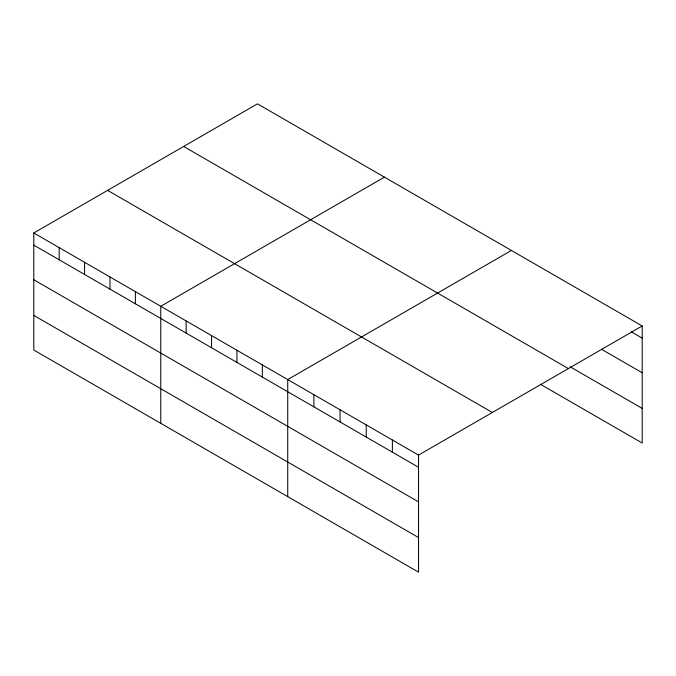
<?xml version="1.0" encoding="UTF-8"?>
<svg xmlns="http://www.w3.org/2000/svg" width="676" height="676" viewBox="0 0 676 676"><rect width="100%" height="100%" fill="white"/><g stroke="black" fill="none" stroke-linecap="round" stroke-linejoin="round"><path stroke-width="1.01" d="M33.8 232.975L418.537 455.1L418.537 572.158L33.8 350.033L33.8 232.975L257.463 103.842L642.2 325.967L642.2 443.025L540.259 384.171M384.424 177.146L160.761 306.279L160.761 423.328M511.386 250.45L287.731 379.574L287.731 496.632M418.537 455.1L642.2 325.967M631.376 331.891L642.2 338.144M601.606 349.315L642.2 372.755M570.029 366.747L642.2 408.414M183.652 146.455L568.389 368.581M107.611 190.362L492.348 412.487M33.8 245.143L418.537 467.268M33.8 279.754L418.537 501.879M33.8 315.413L418.537 537.547M392.376 440L392.376 452.168M366.215 424.891L366.215 437.059M340.053 409.791L340.053 421.959M313.892 394.683L313.892 406.851M262.339 364.913L262.339 377.09M236.938 350.261L236.938 362.429M211.546 335.6L211.546 347.768M186.154 320.939L186.154 333.107M135.369 291.618L135.369 303.786M109.977 276.957L109.977 289.125M84.584 262.296L84.584 274.464M59.192 247.636L59.192 259.804"/></g></svg>
